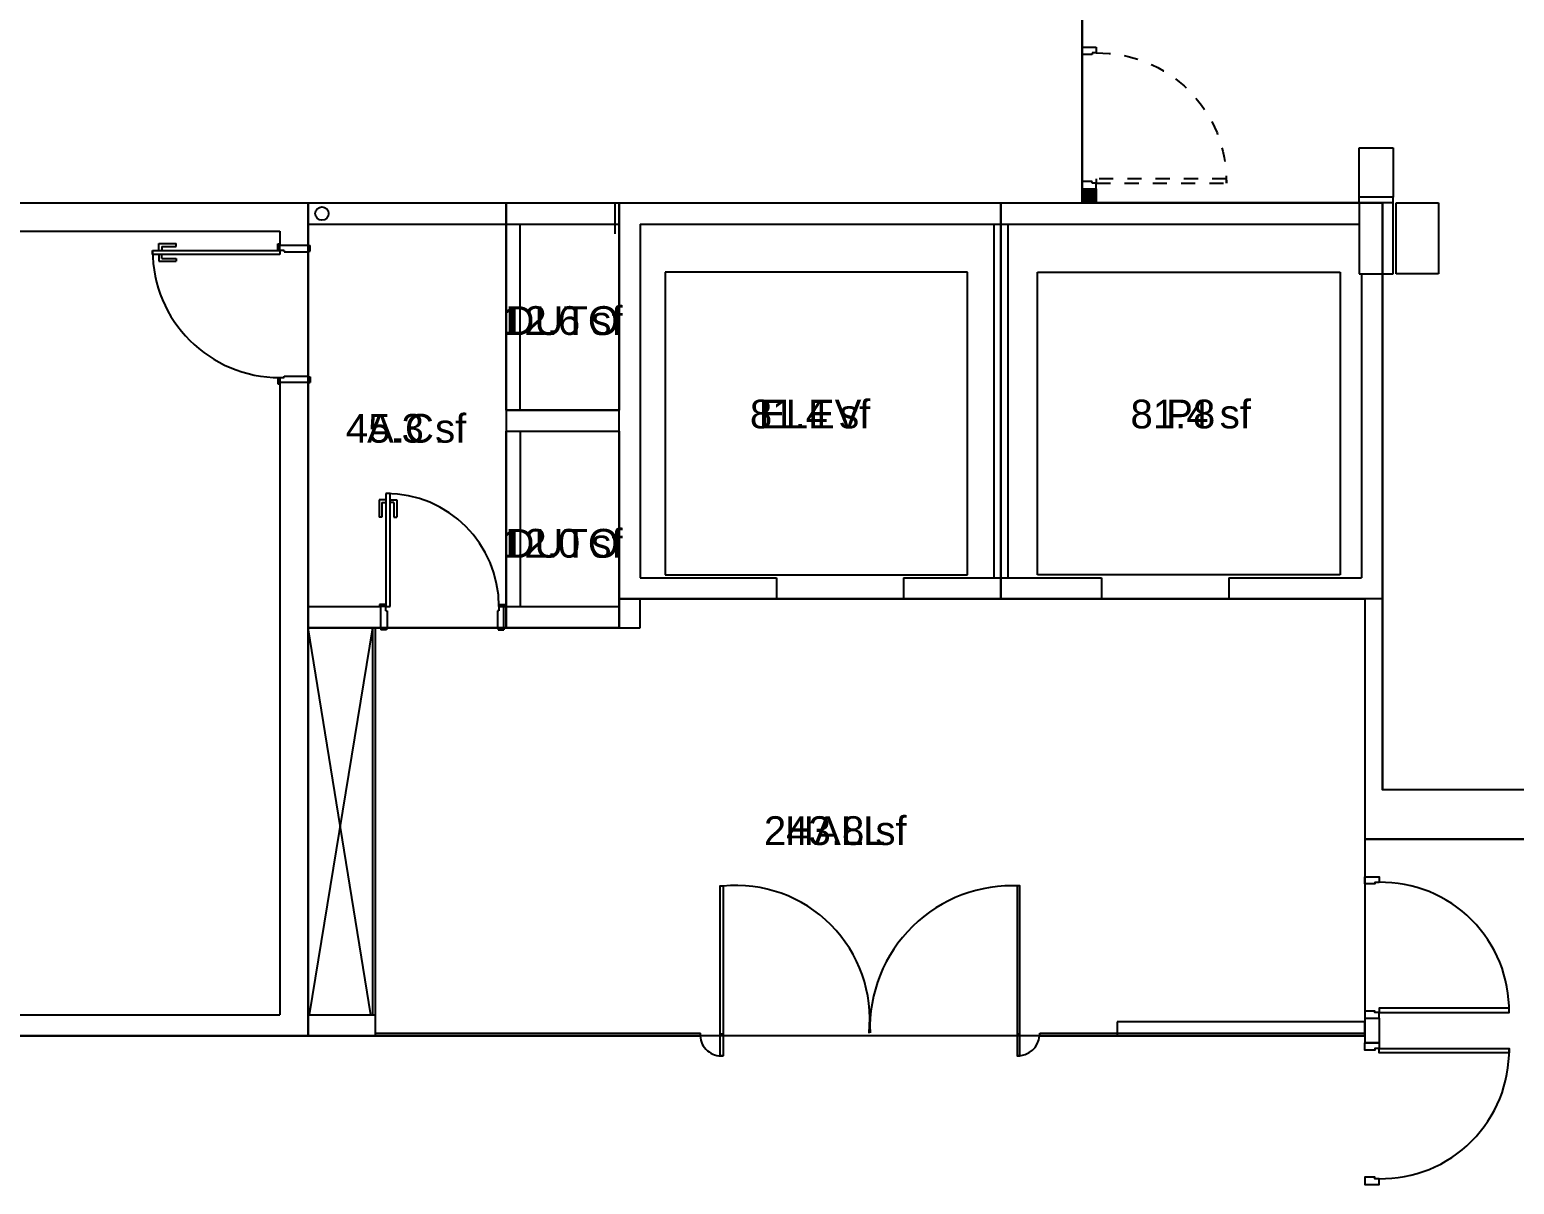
# Model space of a CAD drawing. Header units: metres. Extents: x 249.2 to 324.9, y -97.6 to -23.3.
# Drawn here: x 293.4 to 303.9, y -44.17 to -36 of the extents above; entities that cross this region are included whole.
import ezdxf
from ezdxf.enums import TextEntityAlignment as Align

# ---------------------------------------------------------------- set-up
doc = ezdxf.new("R2010")
doc.units = ezdxf.units.M
doc.linetypes.add('ACC BH AltaVila -2PAV$0$HIDDEN2', pattern=[0.1875, 0.125, -0.0625])
for name, color, linetype in [('ACC BH AltaVila -2PAV$0$CONS2', 7, 'Continuous'), ('ACC BH AltaVila -2PAV$0$DGS', 7, 'Continuous'), ('ACC BH AltaVila -2PAV$0$P02', 7, 'Continuous'), ('ACC BH AltaVila -2PAV$0$PLR', 7, 'Continuous'), ('ACC BH AltaVila -2PAV$0$POR', 7, 'Continuous'), ('ACC BH AltaVila -2PAV$0$PRJ', 7, 'ACC BH AltaVila -2PAV$0$HIDDEN2'), ('EC1 Area Names', 220, 'Continuous'), ('EC1 Area Polygons', 30, 'Continuous'), ('EC1 Area Square Footages', 7, 'Continuous'), ('EC1 Zone Polygons', 4, 'Continuous')]:
    doc.layers.add(name, color=color, linetype=linetype)
doc.styles.add('EC1 LABELS', font='arial.ttf', dxfattribs={"height": 0.2})

# ---------------------------------------------------------------- blocks, each defined once
blk = doc.blocks.new('ACC BH AltaVila -2PAV$0$PT 90 BT 10')
at = {"color": 2}
blk.add_lwpolyline([(96.4, -6944.2), (99.4, -6944.2), (99.4, -6945.2), (106.4, -6945.2), (106.4, -6940.2), (96.4, -6940.2), (96.4, -6944.2)], dxfattribs=at)
for points in [[(4.4, -7033.2), (96.4, -7033.2), (96.4, -7036.2), (4.4, -7036.2)], [(96.4, -7036.2), (99.4, -7036.2), (99.4, -7035.2), (106.4, -7035.2), (106.4, -7040.2), (96.4, -7040.2)]]:
    blk.add_lwpolyline(points, close=True, dxfattribs=at)
at = {"color": 1}
blk.add_arc((94.9, -7034.7), 90.5, 89.0283, 180.9717, dxfattribs=at)

msp = doc.modelspace()

# ---------------------------------------------------------------- linework, layer by layer
at = {"color": 2}
for points in [[(302.944, -42.035), (302.914, -42.035), (302.914, -42.045), (302.844, -42.045), (302.844, -41.995), (302.944, -41.995), (302.944, -42.035)], [(302.944, -44.13), (302.914, -44.13), (302.914, -44.12), (302.844, -44.12), (302.844, -44.17), (302.944, -44.17), (302.944, -44.13)]]:
    msp.add_lwpolyline(points, dxfattribs=at)
for points in [[(302.944, -42.955), (302.914, -42.955), (302.914, -42.945), (302.844, -42.945), (302.844, -42.995), (302.944, -42.995)], [(303.864, -42.925), (302.944, -42.925), (302.944, -42.955), (303.864, -42.955)], [(302.944, -43.21), (302.914, -43.21), (302.914, -43.22), (302.844, -43.22), (302.844, -43.17), (302.944, -43.17)], [(303.864, -43.24), (302.944, -43.24), (302.944, -43.21), (303.864, -43.21)]]:
    msp.add_lwpolyline(points, close=True, dxfattribs=at)
at = {"color": 1}
for centre, start, end in [((302.959, -42.939), 359.0283, 90.9717), ((302.959, -43.225), 269.0283, 0.9717)]:
    msp.add_arc(centre, 0.905, start, end, dxfattribs=at)
at = {"layer": 'ACC BH AltaVila -2PAV$0$CONS2'}
msp.add_solid([(300.844, -37.13), (300.944, -37.13), (300.844, -37.23), (300.944, -37.23)], dxfattribs=at)
at = {"layer": 'ACC BH AltaVila -2PAV$0$DGS'}
for p, q in [((300.844, -35.74), (300.844, -37.13)), ((300.844, -37.13), (300.844, -37.23)), ((300.944, -37.13), (300.944, -37.23)), ((297.539, -37.23), (297.539, -37.448)), ((302.844, -41.73), (302.844, -41.995)), ((301.092, -43.02), (301.092, -43.12)), ((302.844, -43.02), (301.092, -43.02)), ((302.844, -42.995), (302.844, -43.17)), ((302.844, -43.12), (302.844, -43.02)), ((302.944, -42.995), (302.944, -43.17)), ((301.092, -43.12), (302.844, -43.12)), ((302.944, -43.17), (302.844, -43.17))]:
    msp.add_line(p, q, dxfattribs=at)
at = {"layer": 'ACC BH AltaVila -2PAV$0$P02'}
for p, q in [((293.179, -37.23), (302.804, -37.23)), ((293.279, -37.23), (302.804, -37.23)), ((303.044, -37.19), (302.804, -37.19)), ((302.804, -37.23), (302.804, -37.19)), ((303.044, -37.23), (303.044, -37.19)), ((295.369, -37.38), (295.369, -37.53)), ((295.369, -37.38), (297.569, -37.38)), ((295.369, -37.38), (297.569, -37.38)), ((295.369, -37.38), (295.369, -37.534)), ((296.769, -38.694), (296.769, -37.38)), ((296.869, -38.694), (296.869, -37.38)), ((297.569, -38.694), (297.569, -37.38)), ((297.719, -37.38), (297.719, -39.88)), ((300.219, -37.38), (300.219, -39.88)), ((300.319, -37.38), (300.319, -39.88)), ((293.278, -37.43), (295.169, -37.43)), ((295.169, -37.43), (295.169, -37.53)), ((294.269, -37.595), (294.269, -37.565)), ((294.269, -37.565), (295.169, -37.565)), ((294.269, -37.595), (294.269, -37.565)), ((294.314, -37.517), (294.436, -37.517)), ((294.314, -37.565), (294.314, -37.517)), ((294.334, -37.537), (294.436, -37.537)), ((294.334, -37.537), (294.334, -37.565)), ((294.436, -37.537), (294.436, -37.517)), ((295.154, -37.52), (295.169, -37.52)), ((295.154, -37.56), (295.154, -37.52)), ((295.154, -37.56), (295.169, -37.56)), ((295.169, -37.565), (295.169, -37.52)), ((295.369, -37.53), (295.169, -37.53)), ((295.199, -37.565), (295.169, -37.565)), ((295.169, -37.565), (295.169, -37.595)), ((295.199, -37.565), (295.199, -37.575)), ((295.199, -37.575), (295.369, -37.575)), ((295.369, -37.53), (295.384, -37.53)), ((295.369, -37.53), (295.369, -37.575)), ((295.369, -37.57), (295.384, -37.57)), ((295.384, -37.57), (295.384, -37.53)), ((295.169, -37.595), (294.269, -37.595)), ((294.314, -37.595), (294.314, -37.642)), ((294.314, -37.642), (294.436, -37.642)), ((294.334, -37.622), (294.334, -37.595)), ((294.334, -37.622), (294.436, -37.622)), ((294.436, -37.622), (294.436, -37.642)), ((300.034, -37.72), (297.894, -37.72)), ((297.894, -37.72), (297.894, -39.86)), ((300.034, -39.86), (300.034, -37.72)), ((300.529, -37.72), (302.669, -37.72)), ((300.529, -39.86), (300.529, -37.72)), ((302.669, -37.72), (302.669, -39.86)), ((302.819, -37.73), (302.819, -39.88)), ((302.969, -37.73), (302.969, -41.38)), ((295.154, -38.47), (295.154, -38.51)), ((295.154, -38.47), (295.169, -38.47)), ((295.154, -38.51), (295.169, -38.51)), ((295.169, -38.465), (295.169, -38.51)), ((295.169, -38.465), (295.199, -38.465)), ((295.369, -38.5), (295.169, -38.5)), ((295.169, -38.5), (295.169, -42.97)), ((295.199, -38.465), (295.199, -38.455)), ((295.199, -38.455), (295.369, -38.455)), ((295.369, -38.455), (295.369, -38.5)), ((295.369, -38.46), (295.384, -38.46)), ((295.369, -38.5), (295.384, -38.5)), ((295.369, -38.5), (295.369, -40.084)), ((295.384, -38.46), (295.384, -38.5)), ((296.769, -38.694), (297.569, -38.694)), ((296.769, -38.844), (296.769, -40.084)), ((296.769, -38.844), (297.569, -38.844)), ((296.869, -38.844), (296.869, -40.084)), ((297.569, -40.084), (297.569, -38.844)), ((295.919, -39.329), (295.871, -39.329)), ((295.871, -39.329), (295.871, -39.451)), ((295.891, -39.349), (295.919, -39.349)), ((295.891, -39.349), (295.891, -39.451)), ((295.949, -39.284), (295.919, -39.284)), ((295.919, -39.284), (295.919, -40.084)), ((295.949, -39.284), (295.919, -39.284)), ((295.949, -40.084), (295.949, -39.284)), ((295.949, -39.329), (295.996, -39.329)), ((295.976, -39.349), (295.949, -39.349)), ((295.976, -39.349), (295.976, -39.451)), ((295.996, -39.329), (295.996, -39.451)), ((295.891, -39.451), (295.871, -39.451)), ((295.976, -39.451), (295.996, -39.451)), ((297.719, -39.88), (298.681, -39.88)), ((297.894, -39.86), (300.034, -39.86)), ((298.681, -39.88), (298.681, -40.03)), ((299.581, -39.88), (300.981, -39.88)), ((299.581, -39.88), (299.581, -40.03)), ((302.669, -39.86), (300.529, -39.86)), ((300.981, -39.88), (300.981, -40.03)), ((301.881, -39.88), (302.819, -39.88)), ((301.881, -39.88), (301.881, -40.03)), ((295.369, -40.084), (295.884, -40.084)), ((295.874, -40.069), (295.874, -40.084)), ((295.914, -40.069), (295.874, -40.069)), ((295.919, -40.084), (295.874, -40.084)), ((295.884, -40.234), (295.884, -40.084)), ((295.914, -40.069), (295.914, -40.084)), ((295.919, -40.114), (295.919, -40.084)), ((295.919, -40.084), (295.949, -40.084)), ((296.719, -40.084), (296.764, -40.084)), ((296.719, -40.084), (296.719, -40.114)), ((296.724, -40.069), (296.764, -40.069)), ((296.724, -40.069), (296.724, -40.084)), ((296.754, -40.234), (296.754, -40.084)), ((296.754, -40.084), (297.569, -40.084)), ((296.764, -40.069), (296.764, -40.084)), ((297.719, -40.03), (298.681, -40.03)), ((297.719, -40.234), (297.719, -40.03)), ((299.581, -40.03), (300.981, -40.03)), ((301.881, -40.03), (302.844, -40.03)), ((295.919, -40.114), (295.929, -40.114)), ((295.929, -40.114), (295.929, -40.234)), ((296.709, -40.114), (296.709, -40.234)), ((296.719, -40.114), (296.709, -40.114)), ((295.369, -40.234), (295.369, -42.97)), ((295.369, -40.234), (295.884, -40.234)), ((295.884, -40.234), (295.929, -40.234)), ((295.884, -40.234), (295.884, -40.249)), ((295.924, -40.249), (295.884, -40.249)), ((295.924, -40.234), (295.924, -40.249)), ((296.709, -40.234), (296.754, -40.234)), ((296.714, -40.234), (296.714, -40.249)), ((296.714, -40.249), (296.754, -40.249)), ((296.754, -40.234), (296.754, -40.249)), ((296.754, -40.234), (297.719, -40.234)), ((305.434, -41.38), (302.969, -41.38)), ((303.044, -41.73), (305.434, -41.73)), ((295.768, -43.12), (287.809, -43.12))]:
    msp.add_line(p, q, dxfattribs=at)
at = {"layer": 'ACC BH AltaVila -2PAV$0$P02', "linetype": 'Continuous'}
for p, q in [((293.279, -37.23), (301.194, -37.23)), ((301.344, -37.23), (302.804, -37.23)), ((297.719, -37.38), (302.804, -37.38)), ((297.719, -37.38), (302.804, -37.38)), ((293.278, -37.43), (295.169, -37.43)), ((293.279, -37.43), (295.169, -37.43)), ((295.813, -42.97), (295.369, -40.234)), ((295.379, -42.97), (295.826, -40.234)), ((295.824, -40.234), (295.824, -42.97)), ((295.844, -40.234), (295.844, -42.97)), ((292.829, -42.97), (295.169, -42.97)), ((295.369, -42.97), (295.844, -42.97)), ((295.844, -42.97), (295.844, -43.12)), ((292.829, -43.12), (295.844, -43.12))]:
    msp.add_line(p, q, dxfattribs=at)
at = {"layer": 'ACC BH AltaVila -2PAV$0$P02'}
msp.add_lwpolyline([(302.844, -40.03), (302.844, -41.73), (303.044, -41.73)], dxfattribs=at)
msp.add_circle((295.467, -37.305), 0.0473, dxfattribs=at)
for centre, radius, start, end in [((295.169, -37.565), 0.9, 180, 270), ((295.919, -40.084), 0.8, 0, 90)]:
    msp.add_arc(centre, radius, start, end, dxfattribs=at)
at = {"layer": 'ACC BH AltaVila -2PAV$0$PLR'}
for p, q in [((302.804, -37.19), (302.804, -36.84)), ((302.804, -36.84), (303.044, -36.84)), ((302.804, -37.19), (302.804, -36.84)), ((302.804, -36.84), (303.044, -36.84)), ((302.804, -37.19), (302.804, -36.84)), ((302.804, -36.84), (303.044, -36.84)), ((303.044, -36.84), (303.044, -37.19)), ((303.044, -36.84), (303.044, -37.19)), ((303.044, -36.84), (303.044, -37.19)), ((303.044, -37.19), (302.804, -37.19)), ((303.044, -37.19), (302.804, -37.19)), ((303.044, -37.19), (302.804, -37.19)), ((303.044, -37.23), (302.804, -37.23)), ((302.804, -37.23), (302.804, -37.73)), ((303.044, -37.23), (302.804, -37.23)), ((302.804, -37.23), (302.804, -37.73)), ((303.044, -37.23), (302.804, -37.23)), ((302.804, -37.23), (302.804, -37.73)), ((303.044, -37.73), (303.044, -37.23)), ((303.044, -37.73), (303.044, -37.23)), ((303.044, -37.73), (303.044, -37.23)), ((303.064, -37.23), (303.364, -37.23)), ((303.064, -37.73), (303.064, -37.23)), ((303.064, -37.23), (303.364, -37.23)), ((303.064, -37.73), (303.064, -37.23)), ((303.064, -37.23), (303.364, -37.23)), ((303.064, -37.73), (303.064, -37.23)), ((303.064, -37.23), (303.364, -37.23)), ((303.064, -37.73), (303.064, -37.23)), ((303.364, -37.23), (303.364, -37.73)), ((303.364, -37.23), (303.364, -37.73)), ((303.364, -37.23), (303.364, -37.73)), ((303.364, -37.23), (303.364, -37.73)), ((302.804, -37.73), (303.044, -37.73)), ((302.804, -37.73), (303.044, -37.73)), ((302.804, -37.73), (303.044, -37.73)), ((303.364, -37.73), (303.064, -37.73)), ((303.364, -37.73), (303.064, -37.73)), ((303.364, -37.73), (303.064, -37.73)), ((303.364, -37.73), (303.064, -37.73))]:
    msp.add_line(p, q, dxfattribs=at)
at = {"layer": 'ACC BH AltaVila -2PAV$0$POR'}
for p, q in [((295.844, -43.1), (298.144, -43.1)), ((295.844, -43.12), (298.144, -43.12)), ((298.144, -43.12), (298.144, -43.1)), ((298.294, -43.12), (298.294, -43.1)), ((298.294, -43.12), (298.294, -43.1)), ((300.394, -43.12), (300.394, -43.1)), ((300.394, -43.12), (300.394, -43.1)), ((300.544, -43.1), (302.844, -43.1)), ((300.544, -43.12), (300.544, -43.1)), ((300.544, -43.12), (302.844, -43.12))]:
    msp.add_line(p, q, dxfattribs=at)
for points in [[(298.284, -43.26), (298.284, -42.06), (298.304, -42.06), (298.304, -43.26)], [(300.404, -43.26), (300.404, -42.06), (300.384, -42.06), (300.384, -43.26)]]:
    msp.add_lwpolyline(points, close=True, dxfattribs=at)
for centre, radius, start, end in [((298.396, -43.002), 0.946, 354.0739, 95.601), ((300.349, -43.064), 1.006, 86.9019, 182.0068), ((298.29, -43.114), 0.147, 182.3149, 275.3132), ((300.393, -43.109), 0.15, 266.2396, 356.1323)]:
    msp.add_arc(centre, radius, start, end, dxfattribs=at)
at = {"layer": 'EC1 Area Polygons'}
for points in [[(300.844, -35.839), (303.043, -35.839), (303.043, -31.314), (308.154, -31.329), (308.154, -37.229), (305.433, -37.229), (305.433, -41.38), (302.969, -41.38), (302.969, -37.229), (300.844, -37.229), (300.844, -35.839)], [(286.339, -37.229), (295.369, -37.229), (295.369, -43.12), (286.339, -43.12), (286.339, -37.229)], [(295.369, -37.229), (296.769, -37.229), (296.769, -40.234), (295.369, -40.234), (295.369, -37.229), (295.369, -37.229)], [(296.769, -37.229), (297.569, -37.229), (297.569, -38.694), (296.769, -38.694), (296.769, -37.229)], [(297.569, -37.229), (300.268, -37.229), (300.268, -40.03), (297.569, -40.03), (297.569, -37.229)], [(300.268, -37.229), (302.969, -37.229), (302.969, -40.03), (300.268, -40.03), (300.268, -37.229)], [(296.769, -38.844), (297.569, -38.844), (297.569, -40.234), (296.769, -40.234), (296.769, -38.844)], [(302.843, -40.03), (302.843, -43.12), (295.369, -43.12), (295.369, -40.234), (297.569, -40.234), (297.569, -40.03), (302.843, -40.03)]]:
    msp.add_lwpolyline(points, close=True, dxfattribs=at)
at = {"layer": 'EC1 Zone Polygons'}
for points in [[(286.339, -37.229), (300.844, -37.229), (300.844, -35.839), (303.043, -35.839), (303.043, -31.314), (303.043, -25.179), (302.843, -25.179), (302.843, -23.679), (273.453, -23.679)], [(292.155, -53.28), (297.854, -53.28), (297.854, -52.13), (298.336, -52.13), (298.336, -45.12), (302.843, -45.12), (302.843, -52.13), (305.433, -52.13), (305.433, -41.73), (302.843, -41.73), (302.843, -43.12), (286.339, -43.12)]]:
    msp.add_lwpolyline(points, dxfattribs=at)

# ---------------------------------------------------------------- block references
at = {"layer": 'ACC BH AltaVila -2PAV$0$PRJ', "xscale": -0.01, "yscale": 0.01, "zscale": 0.01}
msp.add_blockref('ACC BH AltaVila -2PAV$0$PT 90 BT 10', (301.908, 33.273), dxfattribs=at)

# ---------------------------------------------------------------- texts
at = {"layer": 'EC1 Area Names', "style": 'EC1 LABELS'}
for s, p in [('DUTO', (297.167, -38.163)), ('ELEV', (298.92, -38.824)), ('P8', (301.612, -38.824)), ('A.C.', (296.062, -38.925)), ('DUTO', (297.167, -39.738)), ('HALL', (299.098, -41.77))]:
    msp.add_text(s, height=0.2032, dxfattribs=at).set_placement(p, align=Align.CENTER)
at = {"layer": 'EC1 Area Square Footages', "style": 'EC1 LABELS'}
for s, p in [('12.6 sf', (297.167, -38.163)), ('81.4 sf', (298.92, -38.824)), ('81.4 sf', (301.612, -38.824)), ('45.3 sf', (296.062, -38.925)), ('12.0 sf', (297.167, -39.738)), ('243.8 sf', (299.098, -41.77))]:
    msp.add_text(s, height=0.2032, dxfattribs=at).set_placement(p, align=Align.CENTER)

doc.saveas('drawing.dxf')
